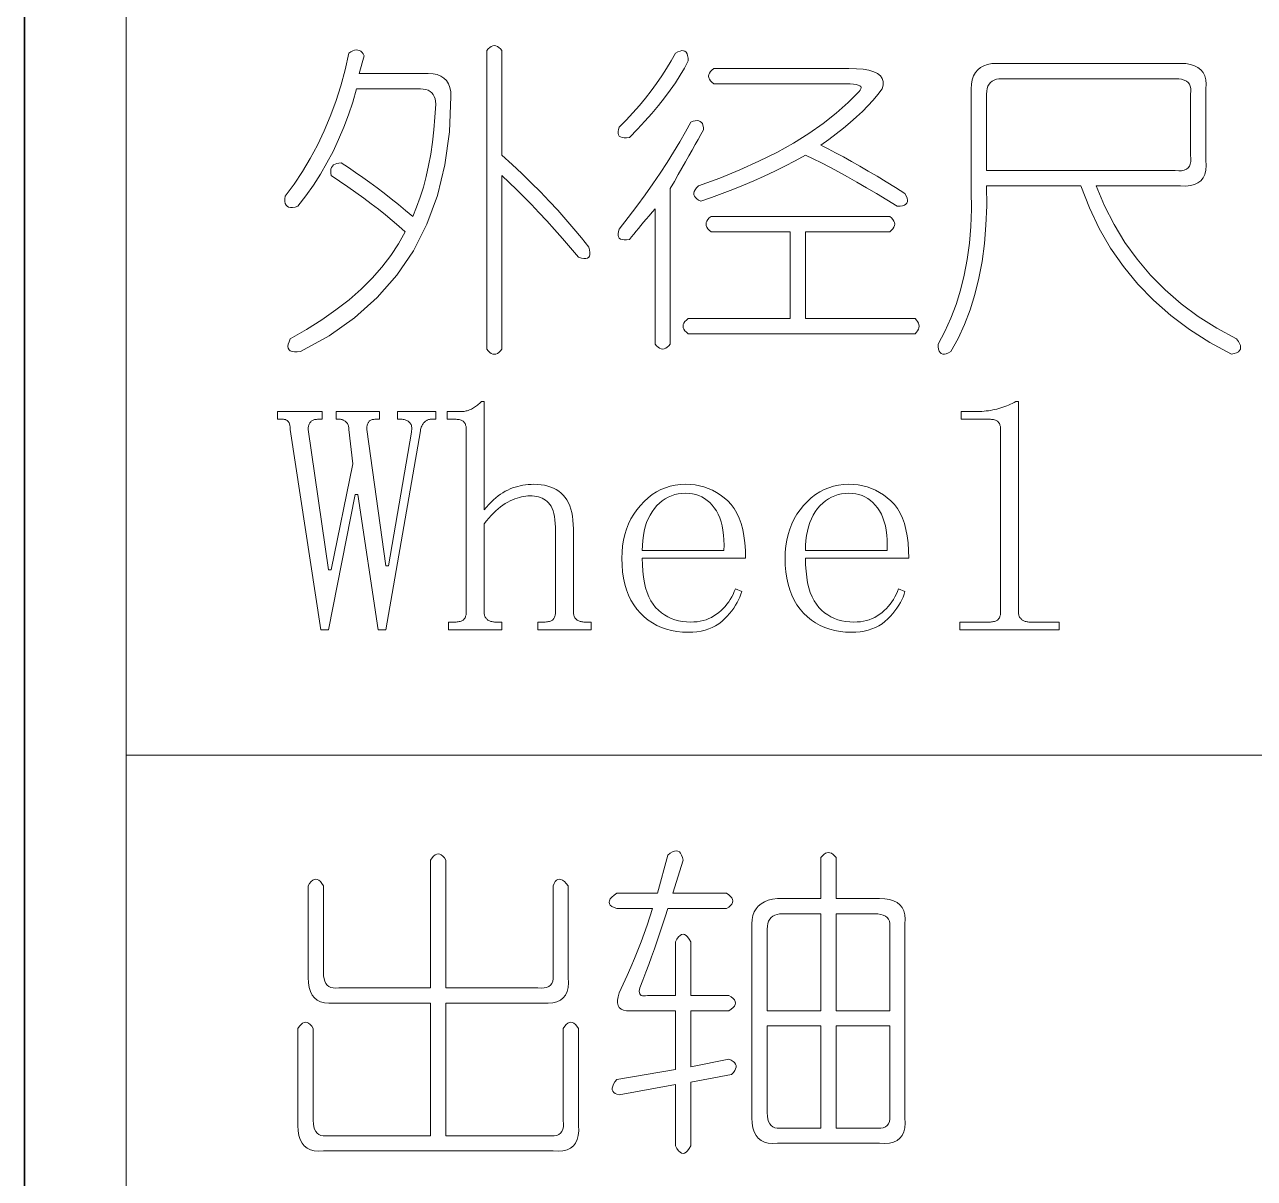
# Model space of a CAD drawing. Extents: x 1 to 297, y 1 to 210.
# Drawn here: x 0.62 to 8.89, y 42.89 to 50.64 of the extents above; entities that cross this region are included whole.
import ezdxf

# ---------------------------------------------------------------- set-up
doc = ezdxf.new("R2010")
doc.units = 0

msp = doc.modelspace()

# ---------------------------------------------------------------- linework, layer by layer
at = {"color": 7, "lineweight": 35}
msp.add_line((0.6226, 209.532), (0.6226, 1.3538), dxfattribs=at)
at = {"color": 7, "lineweight": 13}
for p, q in [((1.3055, 56.5077), (1.3055, 29.5649)), ((1.3055, 45.7306), (175.1082, 45.7306))]:
    msp.add_line(p, q, dxfattribs=at)
for points in [[(3.2998, 50.3106), (3.3356, 50.3121), (3.3677, 50.3099), (3.396, 50.3039), (3.4205, 50.2941), (3.4412, 50.2806), (3.4582, 50.2633), (3.4714, 50.2422), (3.4808, 50.2173), (3.4865, 50.1887), (3.4884, 50.1563), (3.4782, 49.9201), (3.4479, 49.6982), (3.3973, 49.4908), (3.3265, 49.2978), (3.2355, 49.1191), (3.1242, 48.9549), (2.9928, 48.8051), (2.841, 48.6697), (2.6691, 48.5486), (2.4769, 48.442), (2.4546, 48.4398), (2.4358, 48.4399), (2.4204, 48.4425), (2.4084, 48.4475), (2.3998, 48.4549), (2.3946, 48.4646), (2.3929, 48.4768), (2.3946, 48.4914), (2.3998, 48.5083), (2.4084, 48.5277), (2.5179, 48.5905), (2.6202, 48.6553), (2.7154, 48.7221), (2.8033, 48.791), (2.8841, 48.862), (2.9576, 48.935), (3.024, 49.0101), (3.0831, 49.0873), (3.135, 49.1665), (3.1798, 49.2477), (3.1378, 49.2854), (3.0941, 49.3231), (3.0486, 49.3609), (3.0015, 49.3986), (2.9526, 49.4363), (2.9021, 49.474), (2.8498, 49.5117), (2.7958, 49.5494), (2.7401, 49.5871), (2.6826, 49.6249), (2.6802, 49.6411), (2.6799, 49.6557), (2.6816, 49.6686), (2.6854, 49.6797), (2.6912, 49.6891), (2.6991, 49.6969), (2.709, 49.7029), (2.721, 49.7071), (2.7351, 49.7097), (2.7512, 49.7106), (2.7992, 49.6792), (2.8472, 49.6468), (2.8952, 49.6134), (2.9432, 49.5789), (2.9912, 49.5434), (3.0392, 49.5069), (3.0872, 49.4694), (3.1352, 49.4308), (3.1832, 49.3912), (3.2312, 49.3506), (3.2574, 49.4137), (3.2813, 49.4795), (3.3027, 49.5481), (3.3217, 49.6194), (3.3384, 49.6934), (3.3526, 49.7702), (3.3644, 49.8498), (3.3738, 49.9321), (3.3809, 50.0171), (3.3855, 50.1049), (3.3845, 50.1244), (3.3814, 50.1419), (3.3762, 50.1573), (3.369, 50.1707), (3.3598, 50.182), (3.3485, 50.1913), (3.3351, 50.1985), (3.3197, 50.2036), (3.3022, 50.2067), (3.2826, 50.2077), (2.8541, 50.2077), (2.8285, 50.1196), (2.7999, 50.0335), (2.7682, 49.9495), (2.7334, 49.8676), (2.6955, 49.7877), (2.6545, 49.7099), (2.6105, 49.6341), (2.5633, 49.5604), (2.5131, 49.4887), (2.4598, 49.4191), (2.4404, 49.4137), (2.4234, 49.4109), (2.4089, 49.4109), (2.3967, 49.4137), (2.3869, 49.4191), (2.3796, 49.4274), (2.3746, 49.4383), (2.372, 49.4521), (2.3718, 49.4685), (2.3741, 49.4877), (2.4339, 49.5683), (2.49, 49.6523), (2.5422, 49.7397), (2.5908, 49.8306), (2.6355, 49.9249), (2.6765, 50.0226), (2.7137, 50.1237), (2.7471, 50.2283), (2.7768, 50.3363), (2.8026, 50.4477), (2.816, 50.4568), (2.8287, 50.4635), (2.8407, 50.4678), (2.852, 50.4697), (2.8626, 50.4691), (2.8726, 50.4662), (2.8818, 50.4609), (2.8904, 50.4532), (2.8983, 50.4431), (2.9055, 50.4306), (2.8712, 50.3106)], [(3.8312, 50.4649), (3.8312, 49.762), (3.8988, 49.7003), (3.9642, 49.6386), (4.0277, 49.5769), (4.089, 49.5151), (4.1484, 49.4534), (4.2056, 49.3917), (4.2608, 49.33), (4.314, 49.2683), (4.365, 49.2066), (4.4141, 49.1449), (4.4196, 49.1257), (4.4223, 49.1092), (4.4223, 49.0955), (4.4196, 49.0845), (4.4141, 49.0763), (4.4058, 49.0708), (4.3949, 49.0681), (4.3812, 49.0681), (4.3647, 49.0708), (4.3455, 49.0763), (4.291, 49.1404), (4.2372, 49.2025), (4.184, 49.2625), (4.1316, 49.3204), (4.0798, 49.3763), (4.0287, 49.4301), (3.9783, 49.4819), (3.9286, 49.5316), (3.8796, 49.5793), (3.8312, 49.6249), (3.8312, 48.4591), (3.8209, 48.4468), (3.8106, 48.4372), (3.8004, 48.4303), (3.7901, 48.4262), (3.7798, 48.4249), (3.7695, 48.4262), (3.7592, 48.4303), (3.7489, 48.4372), (3.7386, 48.4468), (3.7284, 48.4591), (3.7284, 50.4649), (3.7386, 50.4772), (3.7489, 50.4868), (3.7592, 50.4937), (3.7695, 50.4978), (3.7798, 50.4991), (3.7901, 50.4978), (3.8004, 50.4937), (3.8106, 50.4868), (3.8209, 50.4772)], [(4.9969, 50.4477), (5.0132, 50.4565), (5.0278, 50.4621), (5.0406, 50.4647), (5.0518, 50.4642), (5.0612, 50.4606), (5.0689, 50.4539), (5.0749, 50.4441), (5.0792, 50.4313), (5.0818, 50.4153), (5.0826, 50.3963), (5.0571, 50.3479), (5.0285, 50.2989), (4.9968, 50.2492), (4.962, 50.1988), (4.9241, 50.1477), (4.8831, 50.0959), (4.839, 50.0435), (4.7919, 49.9903), (4.7417, 49.9365), (4.6884, 49.882), (4.6692, 49.8796), (4.6527, 49.8793), (4.639, 49.881), (4.628, 49.8847), (4.6198, 49.8906), (4.6143, 49.8985), (4.6116, 49.9084), (4.6116, 49.9204), (4.6143, 49.9345), (4.6198, 49.9506), (4.6668, 49.9987), (4.7117, 50.0473), (4.7545, 50.0961), (4.7953, 50.1453), (4.8341, 50.1949), (4.8708, 50.2447), (4.9054, 50.295), (4.938, 50.3455), (4.9685, 50.3965)], [(5.2541, 50.3449), (6.1626, 50.3449), (6.2142, 50.3435), (6.2593, 50.3394), (6.2979, 50.3325), (6.33, 50.3229), (6.3555, 50.3106), (6.3745, 50.2955), (6.387, 50.2777), (6.393, 50.2571), (6.3925, 50.2338), (6.3855, 50.2077), (6.3567, 50.17), (6.3252, 50.1323), (6.2909, 50.0946), (6.2538, 50.0569), (6.2141, 50.0191), (6.1716, 49.9814), (6.1263, 49.9437), (6.0783, 49.906), (6.0276, 49.8683), (5.9741, 49.8306), (6.0229, 49.8057), (6.0735, 49.7791), (6.1258, 49.7509), (6.1798, 49.7209), (6.2355, 49.6891), (6.2929, 49.6557), (6.3521, 49.6206), (6.4129, 49.5837), (6.4755, 49.5451), (6.5398, 49.5049), (6.5485, 49.4886), (6.5542, 49.474), (6.5568, 49.4611), (6.5562, 49.45), (6.5526, 49.4406), (6.546, 49.4329), (6.5362, 49.4269), (6.5233, 49.4226), (6.5074, 49.42), (6.4884, 49.4191), (6.4174, 49.4627), (6.3485, 49.5042), (6.2816, 49.5436), (6.2168, 49.581), (6.1541, 49.6163), (6.0934, 49.6495), (6.0348, 49.6807), (5.9782, 49.7099), (5.9237, 49.737), (5.8712, 49.762), (5.8025, 49.725), (5.7334, 49.6893), (5.664, 49.655), (5.5942, 49.6221), (5.5241, 49.5906), (5.4536, 49.5604), (5.3828, 49.5316), (5.3117, 49.5042), (5.2402, 49.4781), (5.1684, 49.4534), (5.1528, 49.4606), (5.1402, 49.4685), (5.1308, 49.4771), (5.1245, 49.4863), (5.1212, 49.4963), (5.121, 49.5069), (5.124, 49.5182), (5.13, 49.5302), (5.139, 49.5429), (5.1512, 49.5563), (5.2947, 49.6089), (5.4303, 49.6639), (5.558, 49.7214), (5.6778, 49.7812), (5.7898, 49.8434), (5.8938, 49.9081), (5.99, 49.9751), (6.0783, 50.0445), (6.1587, 50.1163), (6.2312, 50.1906), (6.2396, 50.2003), (6.2442, 50.2091), (6.2451, 50.2168), (6.2422, 50.2235), (6.2355, 50.2291), (6.225, 50.2338), (6.2108, 50.2374), (6.1928, 50.2399), (6.171, 50.2415), (6.1455, 50.242), (5.2541, 50.242), (5.2417, 50.2523), (5.2321, 50.2626), (5.2253, 50.2729), (5.2212, 50.2831), (5.2198, 50.2934), (5.2212, 50.3037), (5.2253, 50.314), (5.2321, 50.3243), (5.2417, 50.3346)], [(7.1569, 50.3791), (8.3912, 50.3791), (8.4269, 50.3774), (8.4584, 50.3723), (8.4858, 50.3637), (8.5092, 50.3517), (8.5284, 50.3363), (8.5434, 50.3174), (8.5544, 50.2951), (8.5613, 50.2694), (8.564, 50.2403), (8.5626, 50.2077), (8.5626, 49.7277), (8.564, 49.6921), (8.5613, 49.6605), (8.5544, 49.6331), (8.5434, 49.6098), (8.5284, 49.5906), (8.5092, 49.5755), (8.4858, 49.5645), (8.4584, 49.5577), (8.4269, 49.5549), (8.3912, 49.5563), (7.8255, 49.5563), (7.8812, 49.4226), (7.9455, 49.2957), (8.0184, 49.1757), (8.0998, 49.0626), (8.1898, 48.9563), (8.2884, 48.8569), (8.3955, 48.7643), (8.5112, 48.6786), (8.6355, 48.5997), (8.7684, 48.5277), (8.7804, 48.5113), (8.7889, 48.4962), (8.7941, 48.4825), (8.7958, 48.4701), (8.7941, 48.4591), (8.7889, 48.4495), (8.7804, 48.4413), (8.7684, 48.4345), (8.7529, 48.429), (8.7341, 48.4249), (8.5882, 48.5041), (8.4522, 48.5908), (8.3262, 48.6851), (8.2102, 48.7869), (8.1041, 48.8963), (8.0079, 49.0132), (7.9217, 49.1377), (7.8454, 49.2697), (7.779, 49.4092), (7.7226, 49.5563), (7.0884, 49.5563), (7.089, 49.4217), (7.0842, 49.2923), (7.074, 49.168), (7.0582, 49.0489), (7.0369, 48.9349), (7.0102, 48.826), (6.978, 48.7223), (6.9402, 48.6237), (6.897, 48.5303), (6.8484, 48.442), (6.8321, 48.4333), (6.8175, 48.4276), (6.8046, 48.425), (6.7935, 48.4255), (6.7841, 48.4291), (6.7764, 48.4358), (6.7704, 48.4456), (6.7661, 48.4585), (6.7635, 48.4744), (6.7626, 48.4934), (6.8081, 48.5778), (6.8484, 48.6662), (6.8835, 48.7588), (6.9135, 48.8555), (6.9384, 48.9563), (6.9581, 49.0612), (6.9726, 49.1702), (6.9821, 49.2834), (6.9864, 49.4006), (6.9855, 49.522), (6.9855, 50.2077), (6.9872, 50.2403), (6.9924, 50.2694), (7.0009, 50.2951), (7.0129, 50.3174), (7.0284, 50.3363), (7.0472, 50.3517), (7.0695, 50.3637), (7.0952, 50.3723), (7.1244, 50.3774)], [(8.3569, 50.2763), (7.1912, 50.2763), (7.1717, 50.2753), (7.1542, 50.2722), (7.1388, 50.267), (7.1254, 50.2598), (7.1141, 50.2506), (7.1048, 50.2393), (7.0976, 50.2259), (7.0925, 50.2105), (7.0894, 50.193), (7.0884, 50.1734), (7.0884, 49.6591), (8.3569, 49.6591), (8.3796, 49.6571), (8.3994, 49.6578), (8.4166, 49.6612), (8.431, 49.6674), (8.4426, 49.6763), (8.4516, 49.6879), (8.4577, 49.7023), (8.4612, 49.7195), (8.4618, 49.7394), (8.4598, 49.762), (8.4598, 50.1734), (8.4618, 50.193), (8.4612, 50.2105), (8.4577, 50.2259), (8.4516, 50.2393), (8.4426, 50.2506), (8.431, 50.2598), (8.4166, 50.267), (8.3994, 50.2722), (8.3796, 50.2753)], [(5.0998, 49.9849), (5.1161, 49.9905), (5.1306, 49.9938), (5.1435, 49.9946), (5.1546, 49.9931), (5.1641, 49.9891), (5.1718, 49.9828), (5.1778, 49.9741), (5.1821, 49.9629), (5.1846, 49.9494), (5.1855, 49.9334), (5.1678, 49.9017), (5.1492, 49.8683), (5.1294, 49.8331), (5.1087, 49.7963), (5.0869, 49.7577), (5.0641, 49.7174), (5.0403, 49.6754), (5.0154, 49.6317), (4.9896, 49.5863), (4.9626, 49.5391), (4.9626, 48.4934), (4.9524, 48.4811), (4.9421, 48.4715), (4.9318, 48.4646), (4.9215, 48.4605), (4.9112, 48.4591), (4.9009, 48.4605), (4.8906, 48.4646), (4.8804, 48.4715), (4.8701, 48.4811), (4.8598, 48.4934), (4.8598, 49.402), (4.8396, 49.3783), (4.82, 49.3554), (4.8012, 49.3331), (4.783, 49.3115), (4.7655, 49.2906), (4.7487, 49.2703), (4.7326, 49.2508), (4.7172, 49.2319), (4.7024, 49.2138), (4.6884, 49.1963), (4.6692, 49.1939), (4.6527, 49.1935), (4.639, 49.1953), (4.628, 49.199), (4.6198, 49.2049), (4.6143, 49.2127), (4.6116, 49.2227), (4.6116, 49.2347), (4.6143, 49.2487), (4.6198, 49.2649), (4.6801, 49.343), (4.7377, 49.4198), (4.7926, 49.4953), (4.8447, 49.5693), (4.8941, 49.642), (4.9407, 49.7133), (4.9846, 49.7833), (5.0257, 49.8518), (5.0641, 49.919)], [(5.2369, 49.3506), (6.4369, 49.3506), (6.4493, 49.3403), (6.4589, 49.33), (6.4657, 49.3197), (6.4698, 49.3094), (6.4712, 49.2991), (6.4698, 49.2889), (6.4657, 49.2786), (6.4589, 49.2683), (6.4493, 49.258), (6.4369, 49.2477), (5.8712, 49.2477), (5.8712, 48.6649), (6.6084, 48.6649), (6.6176, 48.6546), (6.6248, 48.6443), (6.63, 48.634), (6.633, 48.6237), (6.6341, 48.6134), (6.633, 48.6031), (6.63, 48.5929), (6.6248, 48.5826), (6.6176, 48.5723), (6.6084, 48.562), (5.0826, 48.562), (5.0703, 48.5723), (5.0607, 48.5826), (5.0538, 48.5929), (5.0497, 48.6031), (5.0484, 48.6134), (5.0497, 48.6237), (5.0538, 48.634), (5.0607, 48.6443), (5.0703, 48.6546), (5.0826, 48.6649), (5.7684, 48.6649), (5.7684, 49.2477), (5.2369, 49.2477), (5.2246, 49.258), (5.215, 49.2683), (5.2081, 49.2786), (5.204, 49.2889), (5.2026, 49.2991), (5.204, 49.3094), (5.2081, 49.3197), (5.215, 49.33), (5.2246, 49.3403)], [(3.4712, 46.5734), (3.4712, 46.6249), (3.5141, 46.6249), (3.5224, 46.625), (3.5302, 46.6255), (3.5375, 46.6264), (3.5442, 46.6276), (3.5505, 46.6291), (3.5562, 46.631), (3.5615, 46.6333), (3.5662, 46.6358), (3.5704, 46.6387), (3.5741, 46.642), (3.5773, 46.6456), (3.5802, 46.6495), (3.5828, 46.6538), (3.585, 46.6585), (3.5869, 46.6634), (3.5885, 46.6687), (3.5897, 46.6744), (3.5905, 46.6804), (3.591, 46.6867), (3.5912, 46.6934), (3.5912, 47.9191), (3.591, 47.9258), (3.5905, 47.9322), (3.5897, 47.9382), (3.5885, 47.9438), (3.5869, 47.9491), (3.585, 47.9541), (3.5828, 47.9587), (3.5802, 47.963), (3.5773, 47.967), (3.5741, 47.9706), (3.5704, 47.9738), (3.5662, 47.9767), (3.5615, 47.9793), (3.5562, 47.9815), (3.5505, 47.9834), (3.5442, 47.985), (3.5375, 47.9862), (3.5302, 47.987), (3.5224, 47.9875), (3.5141, 47.9877), (3.4626, 47.9877), (3.4626, 48.0391), (3.5569, 48.0391), (3.5638, 48.0393), (3.5706, 48.0398), (3.5775, 48.0407), (3.5844, 48.0419), (3.5912, 48.0434), (3.5981, 48.0453), (3.6049, 48.0475), (3.6118, 48.0501), (3.6186, 48.053), (3.6255, 48.0563), (3.6324, 48.0599), (3.6392, 48.0638), (3.6461, 48.0681), (3.6529, 48.0727), (3.6598, 48.0777), (3.6666, 48.083), (3.6735, 48.0887), (3.6804, 48.0947), (3.6872, 48.101), (3.6941, 48.1077), (3.7112, 48.1077), (3.7112, 47.3791), (3.7267, 47.3974), (3.7422, 47.4146), (3.7579, 47.4307), (3.7736, 47.4457), (3.7894, 47.4595), (3.8053, 47.4722), (3.8213, 47.4838), (3.8374, 47.4943), (3.8535, 47.5037), (3.8698, 47.512), (3.8862, 47.5193), (3.9029, 47.5259), (3.9198, 47.5317), (3.937, 47.5367), (3.9544, 47.5409), (3.9721, 47.5444), (3.9901, 47.5471), (4.0083, 47.549), (4.0268, 47.5502), (4.0455, 47.5506), (4.0706, 47.5498), (4.0945, 47.5477), (4.1172, 47.544), (4.1388, 47.5389), (4.1591, 47.5324), (4.1782, 47.5243), (4.1961, 47.5149), (4.2128, 47.5039), (4.2283, 47.4916), (4.2426, 47.4777), (4.2557, 47.4623), (4.2673, 47.4453), (4.2776, 47.4267), (4.2865, 47.4064), (4.2941, 47.3845), (4.3002, 47.361), (4.305, 47.3358), (4.3085, 47.309), (4.3105, 47.2806), (4.3112, 47.2506), (4.3112, 46.6934), (4.3114, 46.6867), (4.3121, 46.6804), (4.3131, 46.6744), (4.3146, 46.6687), (4.3166, 46.6634), (4.3189, 46.6585), (4.3217, 46.6538), (4.3249, 46.6495), (4.3286, 46.6456), (4.3326, 46.642), (4.3371, 46.6387), (4.3417, 46.6358), (4.3467, 46.6333), (4.3518, 46.631), (4.3573, 46.6291), (4.363, 46.6276), (4.3689, 46.6264), (4.3752, 46.6255), (4.3816, 46.625), (4.3884, 46.6249), (4.4312, 46.6249), (4.4312, 46.5734), (4.0712, 46.5734), (4.0712, 46.6249), (4.1141, 46.6249), (4.1224, 46.625), (4.1302, 46.6255), (4.1375, 46.6264), (4.1442, 46.6276), (4.1505, 46.6291), (4.1562, 46.631), (4.1615, 46.6333), (4.1662, 46.6358), (4.1704, 46.6387), (4.1741, 46.642), (4.1773, 46.6456), (4.1802, 46.6495), (4.1828, 46.6538), (4.185, 46.6585), (4.1869, 46.6634), (4.1885, 46.6687), (4.1897, 46.6744), (4.1905, 46.6804), (4.191, 46.6867), (4.1912, 46.6934), (4.1912, 47.2334), (4.1907, 47.2616), (4.1893, 47.2878), (4.187, 47.312), (4.1837, 47.3342), (4.1794, 47.3545), (4.1742, 47.3728), (4.1681, 47.3891), (4.161, 47.4035), (4.153, 47.4159), (4.1441, 47.4263), (4.1343, 47.4352), (4.124, 47.4433), (4.1131, 47.4503), (4.1016, 47.4565), (4.0894, 47.4616), (4.0767, 47.4659), (4.0634, 47.4692), (4.0494, 47.4715), (4.0349, 47.473), (4.0198, 47.4734), (4.0059, 47.473), (3.9918, 47.4717), (3.9775, 47.4696), (3.9629, 47.4666), (3.948, 47.4627), (3.9329, 47.458), (3.9175, 47.4524), (3.9018, 47.446), (3.8859, 47.4387), (3.8698, 47.4306), (3.8535, 47.4214), (3.8374, 47.411), (3.8213, 47.3995), (3.8053, 47.3867), (3.7894, 47.3727), (3.7736, 47.3575), (3.7579, 47.3412), (3.7422, 47.3236), (3.7267, 47.3048), (3.7112, 47.2849), (3.7112, 46.6934), (3.7114, 46.6867), (3.7121, 46.6804), (3.7131, 46.6744), (3.7146, 46.6687), (3.7166, 46.6634), (3.7189, 46.6585), (3.7217, 46.6538), (3.7249, 46.6495), (3.7286, 46.6456), (3.7326, 46.642), (3.7371, 46.6387), (3.7417, 46.6358), (3.7467, 46.6333), (3.7518, 46.631), (3.7573, 46.6291), (3.763, 46.6276), (3.7689, 46.6264), (3.7752, 46.6255), (3.7816, 46.625), (3.7884, 46.6249), (3.8312, 46.6249), (3.8312, 46.5734)], [(7.0112, 48.0391), (7.0266, 48.0393), (7.0417, 48.0398), (7.0567, 48.0407), (7.0716, 48.0419), (7.0862, 48.0434), (7.1007, 48.0453), (7.115, 48.0475), (7.1292, 48.0501), (7.1431, 48.053), (7.1569, 48.0563), (7.1706, 48.0599), (7.184, 48.0638), (7.1973, 48.0681), (7.2104, 48.0727), (7.2234, 48.0777), (7.2361, 48.083), (7.2487, 48.0887), (7.2612, 48.0947), (7.2734, 48.101), (7.2855, 48.1077), (7.3026, 48.1077), (7.3026, 46.6934), (7.3029, 46.6867), (7.3035, 46.6804), (7.3046, 46.6744), (7.3061, 46.6687), (7.308, 46.6634), (7.3104, 46.6585), (7.3131, 46.6538), (7.3164, 46.6495), (7.32, 46.6456), (7.3241, 46.642), (7.3285, 46.6387), (7.3332, 46.6358), (7.3381, 46.6333), (7.3433, 46.631), (7.3487, 46.6291), (7.3544, 46.6276), (7.3604, 46.6264), (7.3666, 46.6255), (7.3731, 46.625), (7.3798, 46.6249), (7.5769, 46.6249), (7.5769, 46.5734), (6.9084, 46.5734), (6.9084, 46.6249), (7.1055, 46.6249), (7.1138, 46.625), (7.1216, 46.6255), (7.1289, 46.6264), (7.1357, 46.6276), (7.1419, 46.6291), (7.1477, 46.631), (7.1529, 46.6333), (7.1576, 46.6358), (7.1618, 46.6387), (7.1655, 46.642), (7.1688, 46.6456), (7.1717, 46.6495), (7.1742, 46.6538), (7.1765, 46.6585), (7.1784, 46.6634), (7.1799, 46.6687), (7.1811, 46.6744), (7.182, 46.6804), (7.1825, 46.6867), (7.1826, 46.6934), (7.1826, 47.9191), (7.1825, 47.9258), (7.182, 47.9322), (7.1811, 47.9382), (7.1799, 47.9438), (7.1784, 47.9491), (7.1765, 47.9541), (7.1742, 47.9587), (7.1717, 47.963), (7.1688, 47.967), (7.1655, 47.9706), (7.1618, 47.9738), (7.1576, 47.9767), (7.1529, 47.9793), (7.1477, 47.9815), (7.1419, 47.9834), (7.1357, 47.985), (7.1289, 47.9862), (7.1216, 47.987), (7.1138, 47.9875), (7.1055, 47.9877), (6.9169, 47.9877), (6.9169, 48.0391)], [(3.3855, 48.0391), (3.3855, 47.9877), (3.3512, 47.9877), (3.3477, 47.9875), (3.3442, 47.987), (3.3405, 47.9862), (3.3368, 47.985), (3.333, 47.9834), (3.3291, 47.9815), (3.3251, 47.9793), (3.321, 47.9767), (3.3169, 47.9738), (3.3126, 47.9706), (3.3085, 47.9669), (3.3046, 47.9627), (3.3009, 47.958), (3.2976, 47.9527), (3.2944, 47.947), (3.2916, 47.9407), (3.2889, 47.934), (3.2866, 47.9267), (3.2845, 47.9189), (3.2826, 47.9106), (3.0512, 46.5734), (2.9998, 46.5734), (2.8626, 47.482), (2.8455, 47.482), (2.6655, 46.5734), (2.6141, 46.5734), (2.4084, 47.9191), (2.4082, 47.9258), (2.4078, 47.9322), (2.4072, 47.9382), (2.4063, 47.9438), (2.4051, 47.9491), (2.4037, 47.9541), (2.4021, 47.9587), (2.4001, 47.963), (2.3979, 47.967), (2.3955, 47.9706), (2.3928, 47.9738), (2.3898, 47.9767), (2.3866, 47.9793), (2.3832, 47.9815), (2.3794, 47.9834), (2.3754, 47.985), (2.3712, 47.9862), (2.3667, 47.987), (2.3619, 47.9875), (2.3569, 47.9877), (2.3226, 47.9877), (2.3226, 48.0391), (2.6226, 48.0391), (2.6226, 47.9877), (2.5969, 47.9877), (2.5902, 47.9875), (2.5839, 47.987), (2.5779, 47.9862), (2.5722, 47.985), (2.5669, 47.9834), (2.562, 47.9815), (2.5573, 47.9793), (2.553, 47.9767), (2.5491, 47.9738), (2.5455, 47.9706), (2.5422, 47.967), (2.5393, 47.963), (2.5368, 47.9587), (2.5345, 47.9541), (2.5326, 47.9491), (2.5311, 47.9438), (2.5299, 47.9382), (2.529, 47.9322), (2.5285, 47.9258), (2.5284, 47.9191), (2.6655, 46.9763), (2.6826, 46.9763), (2.8284, 47.6877), (2.8026, 47.9191), (2.8024, 47.9258), (2.8018, 47.9322), (2.8007, 47.9382), (2.7992, 47.9438), (2.7973, 47.9491), (2.7949, 47.9541), (2.7921, 47.9587), (2.7889, 47.963), (2.7853, 47.967), (2.7812, 47.9706), (2.777, 47.9738), (2.7728, 47.9767), (2.7687, 47.9793), (2.7648, 47.9815), (2.7609, 47.9834), (2.757, 47.985), (2.7533, 47.9862), (2.7497, 47.987), (2.7461, 47.9875), (2.7426, 47.9877), (2.7169, 47.9877), (2.7169, 48.0391), (3.0084, 48.0391), (3.0084, 47.9877), (2.9826, 47.9877), (2.976, 47.9875), (2.9698, 47.987), (2.964, 47.9862), (2.9586, 47.985), (2.9537, 47.9834), (2.9492, 47.9815), (2.9451, 47.9793), (2.9415, 47.9767), (2.9383, 47.9738), (2.9355, 47.9706), (2.9331, 47.967), (2.9309, 47.963), (2.9289, 47.9587), (2.9273, 47.9541), (2.9259, 47.9491), (2.9247, 47.9438), (2.9238, 47.9382), (2.9232, 47.9322), (2.9228, 47.9258), (2.9226, 47.9191), (3.0512, 47.002), (3.0684, 47.002), (3.2226, 47.902), (3.2241, 47.9104), (3.2249, 47.9183), (3.2251, 47.9258), (3.2247, 47.9329), (3.2237, 47.9395), (3.2221, 47.9457), (3.2199, 47.9515), (3.2172, 47.9569), (3.2138, 47.9618), (3.2098, 47.9663), (3.2054, 47.9704), (3.2007, 47.974), (3.1958, 47.9772), (3.1906, 47.98), (3.1851, 47.9824), (3.1794, 47.9843), (3.1735, 47.9858), (3.1673, 47.9869), (3.1608, 47.9875), (3.1541, 47.9877), (3.1284, 47.9877), (3.1284, 48.0391)], [(4.7741, 47.0534), (4.775, 47.0085), (4.7777, 46.9662), (4.7822, 46.9265), (4.7885, 46.8895), (4.7966, 46.8552), (4.8065, 46.8235), (4.8182, 46.7945), (4.8317, 46.7682), (4.847, 46.7445), (4.8641, 46.7234), (4.8826, 46.7047), (4.9023, 46.6879), (4.9231, 46.6732), (4.945, 46.6603), (4.968, 46.6495), (4.9921, 46.6406), (5.0174, 46.6337), (5.0437, 46.6288), (5.0712, 46.6258), (5.0998, 46.6249), (5.1217, 46.6255), (5.143, 46.6274), (5.1636, 46.6306), (5.1834, 46.6351), (5.2026, 46.6409), (5.2212, 46.648), (5.239, 46.6564), (5.2561, 46.666), (5.2726, 46.6769), (5.2884, 46.6891), (5.3034, 46.7023), (5.3175, 46.7161), (5.3308, 46.7304), (5.3432, 46.7454), (5.3548, 46.7609), (5.3655, 46.7771), (5.3754, 46.7938), (5.3844, 46.8112), (5.3925, 46.8292), (5.3998, 46.8477), (5.4426, 46.8306), (5.4369, 46.8118), (5.4298, 46.793), (5.4214, 46.7744), (5.4118, 46.7558), (5.4009, 46.7374), (5.3886, 46.719), (5.3751, 46.7007), (5.3604, 46.6825), (5.3443, 46.6643), (5.3269, 46.6463), (5.3083, 46.6292), (5.2884, 46.6139), (5.2671, 46.6004), (5.2446, 46.5887), (5.2209, 46.5788), (5.1958, 46.5707), (5.1694, 46.5644), (5.1418, 46.5599), (5.1129, 46.5572), (5.0826, 46.5563), (5.0439, 46.5576), (5.0067, 46.5614), (4.9709, 46.5679), (4.9366, 46.5769), (4.9037, 46.5884), (4.8723, 46.6026), (4.8423, 46.6193), (4.8138, 46.6386), (4.7868, 46.6604), (4.7612, 46.6849), (4.7376, 46.7117), (4.7165, 46.7407), (4.6978, 46.772), (4.6817, 46.8055), (4.668, 46.8413), (4.6568, 46.8793), (4.6481, 46.9195), (4.6419, 46.9619), (4.6382, 47.0065), (4.6369, 47.0534), (4.6382, 47.0956), (4.6419, 47.1362), (4.6481, 47.1754), (4.6568, 47.2132), (4.668, 47.2495), (4.6817, 47.2843), (4.6978, 47.3177), (4.7165, 47.3497), (4.7376, 47.3801), (4.7612, 47.4091), (4.7866, 47.436), (4.8132, 47.4601), (4.8408, 47.4813), (4.8696, 47.4997), (4.8994, 47.5152), (4.9304, 47.5279), (4.9625, 47.5378), (4.9957, 47.5449), (5.0301, 47.5492), (5.0655, 47.5506), (5.0976, 47.5495), (5.1289, 47.5461), (5.1594, 47.5405), (5.1889, 47.5327), (5.2176, 47.5227), (5.2455, 47.5105), (5.2725, 47.496), (5.2986, 47.4793), (5.3239, 47.4603), (5.3484, 47.4391), (5.3712, 47.4152), (5.3916, 47.3881), (5.4096, 47.3576), (5.4252, 47.3239), (5.4384, 47.287), (5.4492, 47.2468), (5.4576, 47.2033), (5.4636, 47.1566), (5.4672, 47.1067), (5.4684, 47.0534)], [(5.8712, 47.0534), (5.8721, 47.0085), (5.8748, 46.9662), (5.8793, 46.9265), (5.8856, 46.8895), (5.8937, 46.8552), (5.9036, 46.8235), (5.9153, 46.7945), (5.9288, 46.7682), (5.9441, 46.7445), (5.9612, 46.7234), (5.9798, 46.7047), (5.9994, 46.6879), (6.0202, 46.6732), (6.0421, 46.6603), (6.0651, 46.6495), (6.0893, 46.6406), (6.1145, 46.6337), (6.1409, 46.6288), (6.1683, 46.6258), (6.1969, 46.6249), (6.2189, 46.6255), (6.2401, 46.6274), (6.2607, 46.6306), (6.2806, 46.6351), (6.2998, 46.6409), (6.3183, 46.648), (6.3361, 46.6564), (6.3533, 46.666), (6.3697, 46.6769), (6.3855, 46.6891), (6.4005, 46.7023), (6.4146, 46.7161), (6.4279, 46.7304), (6.4404, 46.7454), (6.4519, 46.7609), (6.4626, 46.7771), (6.4725, 46.7938), (6.4815, 46.8112), (6.4896, 46.8292), (6.4969, 46.8477), (6.5398, 46.8306), (6.534, 46.8118), (6.5269, 46.793), (6.5186, 46.7744), (6.5089, 46.7558), (6.498, 46.7374), (6.4858, 46.719), (6.4723, 46.7007), (6.4575, 46.6825), (6.4414, 46.6643), (6.4241, 46.6463), (6.4054, 46.6292), (6.3855, 46.6139), (6.3643, 46.6004), (6.3418, 46.5887), (6.318, 46.5788), (6.2929, 46.5707), (6.2666, 46.5644), (6.2389, 46.5599), (6.21, 46.5572), (6.1798, 46.5563), (6.1411, 46.5576), (6.1038, 46.5614), (6.0681, 46.5679), (6.0337, 46.5769), (6.0009, 46.5884), (5.9694, 46.6026), (5.9395, 46.6193), (5.911, 46.6386), (5.8839, 46.6604), (5.8584, 46.6849), (5.8347, 46.7117), (5.8136, 46.7407), (5.795, 46.772), (5.7788, 46.8055), (5.7651, 46.8413), (5.754, 46.8793), (5.7453, 46.9195), (5.739, 46.9619), (5.7353, 47.0065), (5.7341, 47.0534), (5.7353, 47.0956), (5.739, 47.1362), (5.7453, 47.1754), (5.754, 47.2132), (5.7651, 47.2495), (5.7788, 47.2843), (5.795, 47.3177), (5.8136, 47.3497), (5.8347, 47.3801), (5.8584, 47.4091), (5.8838, 47.436), (5.9103, 47.4601), (5.9379, 47.4813), (5.9667, 47.4997), (5.9966, 47.5152), (6.0276, 47.5279), (6.0597, 47.5378), (6.0929, 47.5449), (6.1272, 47.5492), (6.1626, 47.5506), (6.1948, 47.5495), (6.2261, 47.5461), (6.2565, 47.5405), (6.2861, 47.5327), (6.3148, 47.5227), (6.3426, 47.5105), (6.3696, 47.496), (6.3958, 47.4793), (6.4211, 47.4603), (6.4455, 47.4391), (6.4683, 47.4152), (6.4887, 47.3881), (6.5067, 47.3576), (6.5223, 47.3239), (6.5355, 47.287), (6.5463, 47.2468), (6.5547, 47.2033), (6.5607, 47.1566), (6.5643, 47.1067), (6.5655, 47.0534)], [(5.3226, 47.1049), (5.3235, 47.1417), (5.3228, 47.1767), (5.3205, 47.2099), (5.3165, 47.2413), (5.3109, 47.2709), (5.3036, 47.2987), (5.2947, 47.3248), (5.2842, 47.349), (5.2721, 47.3714), (5.2584, 47.392), (5.2433, 47.4107), (5.2273, 47.4275), (5.2104, 47.4423), (5.1925, 47.4551), (5.1737, 47.4659), (5.154, 47.4748), (5.1333, 47.4817), (5.1116, 47.4866), (5.089, 47.4896), (5.0655, 47.4906), (5.0403, 47.4895), (5.016, 47.4865), (4.9926, 47.4813), (4.9702, 47.4741), (4.9487, 47.4649), (4.9282, 47.4535), (4.9086, 47.4402), (4.89, 47.4247), (4.8723, 47.4073), (4.8555, 47.3877), (4.84, 47.3664), (4.8262, 47.3435), (4.814, 47.3191), (4.8034, 47.2931), (4.7944, 47.2656), (4.7871, 47.2365), (4.7814, 47.2059), (4.7773, 47.1738), (4.7749, 47.1401), (4.7741, 47.1049)], [(6.4198, 47.1049), (6.4207, 47.1417), (6.42, 47.1767), (6.4176, 47.2099), (6.4136, 47.2413), (6.408, 47.2709), (6.4008, 47.2987), (6.3919, 47.3248), (6.3814, 47.349), (6.3693, 47.3714), (6.3555, 47.392), (6.3405, 47.4107), (6.3245, 47.4275), (6.3075, 47.4423), (6.2897, 47.4551), (6.2709, 47.4659), (6.2511, 47.4748), (6.2304, 47.4817), (6.2088, 47.4866), (6.1862, 47.4896), (6.1626, 47.4906), (6.1374, 47.4895), (6.1131, 47.4865), (6.0897, 47.4813), (6.0673, 47.4741), (6.0459, 47.4649), (6.0253, 47.4535), (6.0057, 47.4402), (5.9871, 47.4247), (5.9694, 47.4073), (5.9526, 47.3877), (5.9372, 47.3664), (5.9233, 47.3435), (5.9111, 47.3191), (5.9005, 47.2931), (5.8916, 47.2656), (5.8842, 47.2365), (5.8785, 47.2059), (5.8745, 47.1738), (5.872, 47.1401), (5.8712, 47.1049)], [(3.4541, 45.0249), (3.4541, 44.1677), (4.0712, 44.1677), (4.0938, 44.1657), (4.1137, 44.1663), (4.1309, 44.1698), (4.1453, 44.1759), (4.1569, 44.1849), (4.1658, 44.1965), (4.172, 44.2109), (4.1754, 44.2281), (4.1761, 44.2479), (4.1741, 44.2706), (4.1741, 44.8534), (4.1813, 44.8689), (4.1892, 44.8809), (4.1977, 44.8894), (4.207, 44.8946), (4.2169, 44.8963), (4.2276, 44.8946), (4.2389, 44.8894), (4.2509, 44.8809), (4.2636, 44.8689), (4.2769, 44.8534), (4.2769, 44.2363), (4.2783, 44.2006), (4.2756, 44.1691), (4.2687, 44.1417), (4.2577, 44.1183), (4.2426, 44.0991), (4.2234, 44.0841), (4.2001, 44.0731), (4.1727, 44.0662), (4.1412, 44.0635), (4.1055, 44.0649), (3.4541, 44.0649), (3.4541, 43.1734), (4.1398, 43.1734), (4.1624, 43.1714), (4.1823, 43.1721), (4.1994, 43.1755), (4.2138, 43.1817), (4.2255, 43.1906), (4.2344, 43.2022), (4.2406, 43.2166), (4.244, 43.2338), (4.2447, 43.2537), (4.2426, 43.2763), (4.2426, 43.8934), (4.2529, 43.9089), (4.2632, 43.9209), (4.2735, 43.9294), (4.2838, 43.9346), (4.2941, 43.9363), (4.3044, 43.9346), (4.3146, 43.9294), (4.3249, 43.9209), (4.3352, 43.9089), (4.3455, 43.8934), (4.3455, 43.242), (4.3469, 43.2063), (4.3441, 43.1748), (4.3373, 43.1474), (4.3263, 43.1241), (4.3112, 43.1049), (4.292, 43.0898), (4.2687, 43.0788), (4.2413, 43.0719), (4.2097, 43.0692), (4.1741, 43.0706), (2.6312, 43.0706), (2.5986, 43.0692), (2.5695, 43.0719), (2.5438, 43.0788), (2.5215, 43.0898), (2.5026, 43.1049), (2.4872, 43.1241), (2.4752, 43.1474), (2.4666, 43.1748), (2.4615, 43.2063), (2.4598, 43.242), (2.4598, 43.8934), (2.4701, 43.9089), (2.4804, 43.9209), (2.4906, 43.9294), (2.5009, 43.9346), (2.5112, 43.9363), (2.5215, 43.9346), (2.5318, 43.9294), (2.5421, 43.9209), (2.5524, 43.9089), (2.5626, 43.8934), (2.5626, 43.2763), (2.5637, 43.2537), (2.5668, 43.2338), (2.5719, 43.2166), (2.5791, 43.2022), (2.5884, 43.1906), (2.5997, 43.1817), (2.613, 43.1755), (2.6285, 43.1721), (2.646, 43.1714), (2.6655, 43.1734), (3.3512, 43.1734), (3.3512, 44.0649), (2.6998, 44.0649), (2.6672, 44.0635), (2.6381, 44.0662), (2.6124, 44.0731), (2.5901, 44.0841), (2.5712, 44.0991), (2.5558, 44.1183), (2.5438, 44.1417), (2.5352, 44.1691), (2.5301, 44.2006), (2.5284, 44.2363), (2.5284, 44.8534), (2.5386, 44.8689), (2.5489, 44.8809), (2.5592, 44.8894), (2.5695, 44.8946), (2.5798, 44.8963), (2.5901, 44.8946), (2.6004, 44.8894), (2.6106, 44.8809), (2.6209, 44.8689), (2.6312, 44.8534), (2.6312, 44.2706), (2.6322, 44.2479), (2.6353, 44.2281), (2.6405, 44.2109), (2.6477, 44.1965), (2.6569, 44.1849), (2.6682, 44.1759), (2.6816, 44.1698), (2.697, 44.1663), (2.7145, 44.1657), (2.7341, 44.1677), (3.3512, 44.1677), (3.3512, 45.0249), (3.3615, 45.0403), (3.3718, 45.0523), (3.3821, 45.0609), (3.3924, 45.066), (3.4026, 45.0677), (3.4129, 45.066), (3.4232, 45.0609), (3.4335, 45.0523), (3.4438, 45.0403)], [(4.6026, 44.6991), (4.5841, 44.7063), (4.5697, 44.7142), (4.5594, 44.7228), (4.5533, 44.7321), (4.5512, 44.742), (4.5533, 44.7526), (4.5594, 44.7639), (4.5697, 44.7759), (4.5841, 44.7886), (4.6026, 44.802), (4.8769, 44.802), (4.9455, 45.0591), (4.962, 45.0711), (4.977, 45.0797), (4.9908, 45.0849), (5.0031, 45.0866), (5.0141, 45.0849), (5.0237, 45.0797), (5.0319, 45.0711), (5.0388, 45.0591), (5.0442, 45.0437), (5.0484, 45.0249), (4.9798, 44.802), (5.3398, 44.802), (5.3552, 44.7917), (5.3672, 44.7814), (5.3758, 44.7711), (5.3809, 44.7609), (5.3826, 44.7506), (5.3809, 44.7403), (5.3758, 44.73), (5.3672, 44.7197), (5.3552, 44.7094), (5.3398, 44.6991), (4.9455, 44.6991), (4.9282, 44.6445), (4.9105, 44.5901), (4.8925, 44.5361), (4.8742, 44.4825), (4.8555, 44.4291), (4.8365, 44.3762), (4.8171, 44.3235), (4.7974, 44.2713), (4.7773, 44.2193), (4.7569, 44.1677), (4.7544, 44.1549), (4.7535, 44.1437), (4.7544, 44.1343), (4.7569, 44.1266), (4.7612, 44.1206), (4.7672, 44.1163), (4.7749, 44.1137), (4.7844, 44.1129), (4.7955, 44.1137), (4.8084, 44.1163), (4.9969, 44.1163), (4.9969, 44.4763), (5.0072, 44.4948), (5.0175, 44.5092), (5.0278, 44.5195), (5.0381, 44.5257), (5.0484, 44.5277), (5.0586, 44.5257), (5.0689, 44.5195), (5.0792, 44.5092), (5.0895, 44.4948), (5.0998, 44.4763), (5.0998, 44.1163), (5.3569, 44.1163), (5.3724, 44.106), (5.3844, 44.0957), (5.3929, 44.0854), (5.3981, 44.0751), (5.3998, 44.0649), (5.3981, 44.0546), (5.3929, 44.0443), (5.3844, 44.034), (5.3724, 44.0237), (5.3569, 44.0134), (5.0998, 44.0134), (5.0998, 43.6363), (5.3569, 43.6877), (5.3725, 43.6805), (5.385, 43.6726), (5.3945, 43.6641), (5.4008, 43.6548), (5.4041, 43.6449), (5.4042, 43.6342), (5.4013, 43.6229), (5.3953, 43.6109), (5.3862, 43.5982), (5.3741, 43.5849), (5.0998, 43.5334), (5.0998, 43.1049), (5.0895, 43.0863), (5.0792, 43.0719), (5.0689, 43.0617), (5.0586, 43.0555), (5.0484, 43.0534), (5.0381, 43.0555), (5.0278, 43.0617), (5.0175, 43.0719), (5.0072, 43.0863), (4.9969, 43.1049), (4.9969, 43.5163), (4.6198, 43.4477), (4.6042, 43.4518), (4.5917, 43.4573), (4.5822, 43.4642), (4.5759, 43.4724), (4.5726, 43.482), (4.5725, 43.493), (4.5754, 43.5053), (4.5814, 43.519), (4.5905, 43.5341), (4.6026, 43.5506), (4.9969, 43.6191), (4.9969, 44.0134), (4.7226, 44.0134), (4.6938, 44.0115), (4.6692, 44.0127), (4.6486, 44.017), (4.6321, 44.0244), (4.6198, 44.0349), (4.6116, 44.0484), (4.6074, 44.065), (4.6074, 44.0847), (4.6116, 44.1075), (4.6198, 44.1334), (4.6467, 44.1915), (4.6726, 44.2493), (4.6974, 44.3067), (4.7213, 44.3638), (4.7441, 44.4206), (4.7658, 44.477), (4.7866, 44.533), (4.8063, 44.5887), (4.825, 44.6441), (4.8426, 44.6991)], [(6.0769, 45.042), (6.0769, 44.7677), (6.3684, 44.7677), (6.404, 44.766), (6.4356, 44.7609), (6.463, 44.7523), (6.4863, 44.7403), (6.5055, 44.7249), (6.5206, 44.706), (6.5316, 44.6837), (6.5384, 44.658), (6.5412, 44.6289), (6.5398, 44.5963), (6.5398, 43.2934), (6.5412, 43.2578), (6.5384, 43.2262), (6.5316, 43.1988), (6.5206, 43.1755), (6.5055, 43.1563), (6.4863, 43.1412), (6.463, 43.1302), (6.4356, 43.1234), (6.404, 43.1206), (6.3684, 43.122), (5.6826, 43.122), (5.6501, 43.1206), (5.6209, 43.1234), (5.5952, 43.1302), (5.5729, 43.1412), (5.5541, 43.1563), (5.5386, 43.1755), (5.5266, 43.1988), (5.5181, 43.2262), (5.5129, 43.2578), (5.5112, 43.2934), (5.5112, 44.5963), (5.5129, 44.6258), (5.5181, 44.6525), (5.5266, 44.6765), (5.5386, 44.6978), (5.5541, 44.7163), (5.5729, 44.7321), (5.5952, 44.7451), (5.6209, 44.7554), (5.6501, 44.7629), (5.6826, 44.7677), (5.9741, 44.7677), (5.9741, 45.042), (5.9844, 45.0543), (5.9946, 45.0639), (6.0049, 45.0708), (6.0152, 45.0749), (6.0255, 45.0763), (6.0358, 45.0749), (6.0461, 45.0708), (6.0564, 45.0639), (6.0666, 45.0543)], [(5.9741, 44.6649), (5.7169, 44.6649), (5.6974, 44.6638), (5.6799, 44.6607), (5.6645, 44.6556), (5.6511, 44.6484), (5.6398, 44.6391), (5.6305, 44.6278), (5.6233, 44.6145), (5.6182, 44.599), (5.6151, 44.5815), (5.6141, 44.562), (5.6141, 44.0134), (5.9741, 44.0134)], [(6.3341, 44.6649), (6.0769, 44.6649), (6.0769, 44.0134), (6.4369, 44.0134), (6.4369, 44.562), (6.439, 44.5815), (6.4383, 44.599), (6.4349, 44.6145), (6.4287, 44.6278), (6.4198, 44.6391), (6.4081, 44.6484), (6.3937, 44.6556), (6.3766, 44.6607), (6.3567, 44.6638)], [(5.9741, 43.9106), (5.6141, 43.9106), (5.6141, 43.3277), (5.6151, 43.3051), (5.6182, 43.2852), (5.6233, 43.2681), (5.6305, 43.2537), (5.6398, 43.242), (5.6511, 43.2331), (5.6645, 43.2269), (5.6799, 43.2235), (5.6974, 43.2228), (5.7169, 43.2249), (5.9741, 43.2249)], [(6.4369, 43.9106), (6.0769, 43.9106), (6.0769, 43.2249), (6.3341, 43.2249), (6.3567, 43.2228), (6.3766, 43.2235), (6.3937, 43.2269), (6.4081, 43.2331), (6.4198, 43.242), (6.4287, 43.2537), (6.4349, 43.2681), (6.4383, 43.2852), (6.439, 43.3051), (6.4369, 43.3277)]]:
    msp.add_lwpolyline(points, close=True, dxfattribs=at)

doc.saveas('drawing.dxf')
